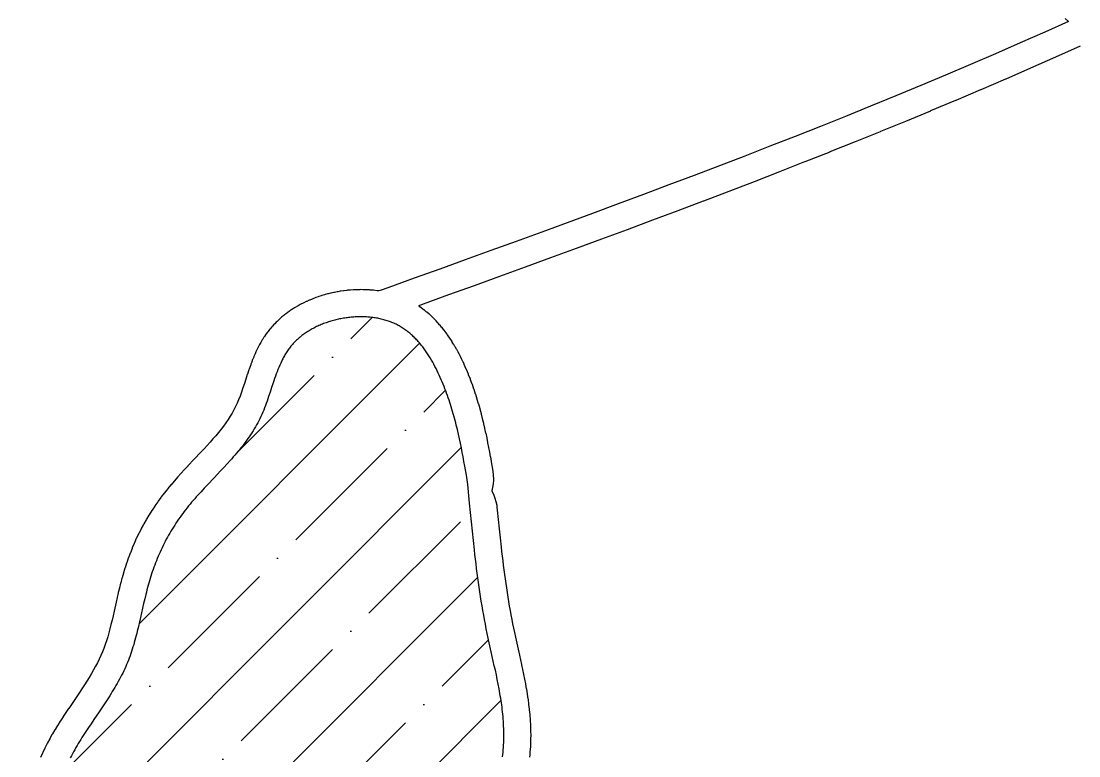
# Model space of a CAD drawing. Header units: metres. Extents: x 711461 to 714408, y 7855790 to 7857874.
# Drawn here: x 711929.9 to 712124.9, y 7856888.5 to 7857023.8 of the extents above; entities that cross this region are included whole.
import ezdxf

# ---------------------------------------------------------------- set-up
doc = ezdxf.new("R2010")
doc.units = ezdxf.units.M
doc.layers.add('011400xxxx003', color=5, linetype='Continuous')
doc.layers.add('011400xxxx006', color=5, linetype='Continuous')
doc.layers.add('Pedreira', color=7, linetype='Continuous', true_color=0xa30000)

msp = doc.modelspace()

# ---------------------------------------------------------------- hatches: boundary and pattern name
at = {"layer": 'Pedreira', "true_color": 0x000000}
h = msp.add_hatch(dxfattribs=at)
h.set_pattern_fill('ANSI35', color=18, scale=3)
h.paths.add_polyline_path([(712016.16, 7856909.31), (712015.98, 7856910.16), (712015.8, 7856911.01), (712015.63, 7856911.85), (712015.46, 7856912.71), (712015.3, 7856913.56), (712015.15, 7856914.41), (712015, 7856915.26), (712014.85, 7856916.11), (712014.71, 7856916.97), (712014.58, 7856917.82), (712014.44, 7856918.68), (712014.32, 7856919.53), (712014.19, 7856920.39), (712014.08, 7856921.25), (712013.96, 7856922.11), (712013.85, 7856922.96), (712013.74, 7856923.82), (712013.64, 7856924.68), (712013.53, 7856925.54), (712013.43, 7856926.4), (712013.24, 7856928.12), (712013.06, 7856929.84), (712012.89, 7856931.56), (712012.72, 7856933.29), (712012.56, 7856935.01), (712012.24, 7856938.46), (712011.95, 7856940.15), (712011.66, 7856941.84), (712011.51, 7856942.68), (712011.35, 7856943.53), (712011.19, 7856944.37), (712011.03, 7856945.21), (712010.86, 7856946.06), (712010.68, 7856946.9), (712010.49, 7856947.74), (712010.3, 7856948.58), (712010.2, 7856949), (712010.09, 7856949.42), (712009.99, 7856949.84), (712009.88, 7856950.26), (712009.77, 7856950.68), (712009.65, 7856951.1), (712009.53, 7856951.51), (712009.41, 7856951.93), (712009.29, 7856952.35), (712009.16, 7856952.77), (712009.03, 7856953.19), (712008.89, 7856953.6), (712008.76, 7856954.02), (712008.61, 7856954.44), (712008.47, 7856954.85), (712008.32, 7856955.27), (712008.16, 7856955.69), (712008.01, 7856956.1), (712007.84, 7856956.52), (712007.68, 7856956.93), (712007.51, 7856957.35), (712007.33, 7856957.76), (712007.15, 7856958.17), (712006.97, 7856958.58), (712006.78, 7856958.99), (712006.58, 7856959.4), (712006.38, 7856959.81), (712006.17, 7856960.21), (712005.96, 7856960.61), (712005.75, 7856961.01), (712005.52, 7856961.4), (712005.29, 7856961.78), (712005.06, 7856962.16), (712004.82, 7856962.54), (712004.57, 7856962.91), (712004.31, 7856963.27), (712004.05, 7856963.63), (712003.92, 7856963.81), (712003.78, 7856963.98), (712003.64, 7856964.15), (712003.51, 7856964.32), (712003.36, 7856964.49), (712003.22, 7856964.66), (712003.08, 7856964.82), (712002.93, 7856964.98), (712002.78, 7856965.14), (712002.63, 7856965.3), (712002.48, 7856965.45), (712002.33, 7856965.61), (712002.17, 7856965.76), (712002.01, 7856965.9), (712001.85, 7856966.05), (712001.69, 7856966.19), (712001.53, 7856966.33), (712001.36, 7856966.47), (712001.19, 7856966.6), (712001.02, 7856966.73), (712000.85, 7856966.86), (712000.67, 7856966.99), (712000.5, 7856967.11), (712000.32, 7856967.23), (712000.14, 7856967.35), (711999.95, 7856967.46), (711999.77, 7856967.57), (711999.58, 7856967.68), (711999.39, 7856967.78), (711999.2, 7856967.88), (711999, 7856967.98), (711998.81, 7856968.08), (711998.61, 7856968.17), (711998.41, 7856968.25), (711998.2, 7856968.34), (711998, 7856968.42), (711997.79, 7856968.49), (711997.58, 7856968.57), (711997.37, 7856968.64), (711997.15, 7856968.7), (711996.94, 7856968.77), (711996.72, 7856968.83), (711996.5, 7856968.88), (711996.28, 7856968.94), (711996.06, 7856968.99), (711995.84, 7856969.04), (711995.62, 7856969.08), (711995.39, 7856969.12), (711995.17, 7856969.16), (711994.94, 7856969.19), (711994.71, 7856969.22), (711994.48, 7856969.25), (711994.25, 7856969.28), (711994.02, 7856969.3), (711993.79, 7856969.32), (711993.55, 7856969.33), (711993.32, 7856969.35), (711993.09, 7856969.36), (711992.85, 7856969.36), (711992.62, 7856969.37), (711992.38, 7856969.37), (711992.14, 7856969.36), (711991.91, 7856969.36), (711991.67, 7856969.35), (711991.43, 7856969.34), (711991.2, 7856969.32), (711990.96, 7856969.3), (711990.72, 7856969.28), (711990.49, 7856969.26), (711990.25, 7856969.23), (711990.01, 7856969.2), (711989.78, 7856969.17), (711989.54, 7856969.13), (711989.31, 7856969.1), (711989.07, 7856969.06), (711988.84, 7856969.01), (711988.6, 7856968.96), (711988.37, 7856968.91), (711988.14, 7856968.86), (711987.91, 7856968.81), (711987.68, 7856968.75), (711987.45, 7856968.69), (711987.22, 7856968.62), (711986.99, 7856968.56), (711986.76, 7856968.49), (711986.54, 7856968.42), (711986.31, 7856968.34), (711986.09, 7856968.26), (711985.87, 7856968.18), (711985.65, 7856968.1), (711985.43, 7856968.01), (711985.21, 7856967.93), (711985, 7856967.84), (711984.78, 7856967.74), (711984.57, 7856967.65), (711984.36, 7856967.55), (711984.15, 7856967.45), (711983.95, 7856967.34), (711983.74, 7856967.23), (711983.54, 7856967.13), (711983.34, 7856967.01), (711983.14, 7856966.9), (711982.95, 7856966.78), (711982.75, 7856966.66), (711982.56, 7856966.54), (711982.38, 7856966.42), (711982.19, 7856966.29), (711982.01, 7856966.16), (711981.83, 7856966.03), (711981.65, 7856965.9), (711981.47, 7856965.76), (711981.3, 7856965.62), (711981.13, 7856965.48), (711980.97, 7856965.33), (711980.8, 7856965.19), (711980.64, 7856965.04), (711980.49, 7856964.89), (711980.33, 7856964.74), (711980.18, 7856964.58), (711980.04, 7856964.42), (711979.89, 7856964.26), (711979.75, 7856964.1), (711979.62, 7856963.93), (711979.48, 7856963.77), (711979.35, 7856963.6), (711979.22, 7856963.43), (711979.1, 7856963.25), (711978.98, 7856963.08), (711978.86, 7856962.9), (711978.75, 7856962.72), (711978.63, 7856962.54), (711978.52, 7856962.36), (711978.42, 7856962.18), (711978.31, 7856961.99), (711978.21, 7856961.8), (711978.11, 7856961.61), (711978.01, 7856961.42), (711977.91, 7856961.23), (711977.73, 7856960.84), (711977.55, 7856960.45), (711977.38, 7856960.05), (711977.21, 7856959.65), (711977.06, 7856959.25), (711976.9, 7856958.84), (711976.75, 7856958.43), (711976.61, 7856958.01), (711976.46, 7856957.59), (711976.32, 7856957.18), (711976.05, 7856956.33), (711975.78, 7856955.49), (711975.5, 7856954.65), (711975.36, 7856954.23), (711975.22, 7856953.82), (711975.07, 7856953.4), (711974.92, 7856952.99), (711974.77, 7856952.58), (711974.61, 7856952.17), (711974.44, 7856951.77), (711974.27, 7856951.37), (711974.09, 7856950.98), (711973.9, 7856950.59), (711973.71, 7856950.2), (711973.51, 7856949.82), (711973.3, 7856949.45), (711973.09, 7856949.08), (711972.87, 7856948.71), (711972.64, 7856948.34), (711972.41, 7856947.98), (711972.18, 7856947.62), (711971.93, 7856947.27), (711971.69, 7856946.92), (711971.44, 7856946.57), (711971.18, 7856946.22), (711970.92, 7856945.88), (711970.66, 7856945.54), (711970.39, 7856945.2), (711970.12, 7856944.87), (711969.84, 7856944.54), (711969.57, 7856944.21), (711969.28, 7856943.88), (711969, 7856943.55), (711968.71, 7856943.22), (711968.42, 7856942.9), (711967.84, 7856942.25), (711967.25, 7856941.61), (711966.65, 7856940.97), (711965.44, 7856939.7), (711964.24, 7856938.43), (711963.64, 7856937.79), (711963.05, 7856937.14), (711962.46, 7856936.49), (711962.17, 7856936.17), (711961.88, 7856935.84), (711961.59, 7856935.51), (711961.31, 7856935.18), (711961.03, 7856934.84), (711960.75, 7856934.5), (711960.48, 7856934.16), (711960.21, 7856933.82), (711959.94, 7856933.48), (711959.68, 7856933.13), (711959.42, 7856932.78), (711959.17, 7856932.43), (711958.92, 7856932.07), (711958.67, 7856931.71), (711958.43, 7856931.35), (711958.19, 7856930.98), (711957.96, 7856930.62), (711957.73, 7856930.25), (711957.51, 7856929.87), (711957.29, 7856929.5), (711957.07, 7856929.12), (711956.86, 7856928.74), (711956.65, 7856928.36), (711956.45, 7856927.98), (711956.25, 7856927.59), (711956.06, 7856927.2), (711955.87, 7856926.81), (711955.68, 7856926.42), (711955.5, 7856926.02), (711955.32, 7856925.63), (711955.15, 7856925.23), (711954.98, 7856924.83), (711954.82, 7856924.42), (711954.66, 7856924.02), (711954.5, 7856923.61), (711954.35, 7856923.21), (711954.2, 7856922.8), (711954.06, 7856922.39), (711953.92, 7856921.98), (711953.79, 7856921.56), (711953.66, 7856921.15), (711953.54, 7856920.73), (711953.42, 7856920.31), (711953.3, 7856919.9), (711953.19, 7856919.48), (711953.08, 7856919.06), (711952.97, 7856918.64), (711952.86, 7856918.21), (711952.66, 7856917.37), (711952.46, 7856916.52), (711952.27, 7856915.67), (711951.89, 7856913.98), (711951.7, 7856913.13), (711951.5, 7856912.29), (711951.3, 7856911.44), (711951.19, 7856911.03), (711951.09, 7856910.61), (711950.98, 7856910.19), (711950.86, 7856909.77), (711950.75, 7856909.36), (711950.63, 7856908.94), (711950.5, 7856908.53), (711950.37, 7856908.12), (711950.24, 7856907.71), (711950.1, 7856907.3), (711949.96, 7856906.9), (711949.81, 7856906.49), (711949.66, 7856906.09), (711949.5, 7856905.69), (711949.33, 7856905.29), (711949.16, 7856904.9), (711948.98, 7856904.5), (711948.8, 7856904.11), (711948.61, 7856903.72), (711948.41, 7856903.33), (711948.21, 7856902.95), (711948.01, 7856902.56), (711947.8, 7856902.18), (711947.59, 7856901.8), (711947.37, 7856901.42), (711947.15, 7856901.04), (711946.92, 7856900.67), (711946.69, 7856900.29), (711946.46, 7856899.92), (711946.23, 7856899.55), (711945.99, 7856899.17), (711945.75, 7856898.8), (711945.26, 7856898.06), (711944.77, 7856897.33), (711944.28, 7856896.59), (711943.28, 7856895.13), (711942.79, 7856894.39), (711942.3, 7856893.66), (711941.81, 7856892.93), (711941.34, 7856892.19), (711941.1, 7856891.82), (711940.87, 7856891.45), (711940.64, 7856891.08), (711940.41, 7856890.71), (711940.19, 7856890.34), (711939.97, 7856889.97), (711939.76, 7856889.59), (711939.55, 7856889.22), (711939.34, 7856888.84), (711939.14, 7856888.47), (711938.95, 7856888.09), (711938.76, 7856887.71), (711938.57, 7856887.32), (711938.4, 7856886.94), (711938.22, 7856886.55), (711938.06, 7856886.17), (711937.9, 7856885.78), (711937.75, 7856885.38), (711937.6, 7856884.99), (711937.46, 7856884.6), (711937.33, 7856884.2), (711937.21, 7856883.8), (711937.1, 7856883.39), (711936.99, 7856882.99), (711936.89, 7856882.58), (711936.8, 7856882.17), (711936.72, 7856881.76), (711936.64, 7856881.35), (711936.57, 7856880.93), (711936.51, 7856880.51), (711936.45, 7856880.09), (711936.4, 7856879.67), (711936.35, 7856879.25), (711936.31, 7856878.82), (711936.27, 7856878.39), (711936.23, 7856877.97), (711936.2, 7856877.54), (711936.17, 7856877.11), (711936.15, 7856876.67), (711936.13, 7856876.24), (711936.09, 7856875.37), (711936.06, 7856874.5), (711936, 7856872.74), (711935.97, 7856871.86), (711935.94, 7856870.98), (711935.89, 7856870.1), (711935.87, 7856869.66), (711935.84, 7856869.22), (711935.81, 7856868.78), (711935.77, 7856868.34), (711935.73, 7856867.9), (711935.69, 7856867.46), (711935.64, 7856867.02), (711935.58, 7856866.58), (711935.52, 7856866.14), (711935.46, 7856865.71), (711935.39, 7856865.27), (711935.32, 7856864.84), (711935.17, 7856863.97), (711935.02, 7856863.1), (711934.86, 7856862.24), (711934.71, 7856861.38), (711934.64, 7856860.95), (711934.57, 7856860.52), (711934.5, 7856860.09), (711934.44, 7856859.66), (711934.39, 7856859.23), (711934.33, 7856858.81), (711934.29, 7856858.38), (711934.25, 7856857.96), (711934.22, 7856857.53), (711934.2, 7856857.11), (711934.18, 7856856.68), (711934.17, 7856856.26), (711934.18, 7856856.05), (711934.18, 7856855.84), (711934.18, 7856855.63), (711934.19, 7856855.42), (711934.2, 7856855.2), (711934.22, 7856854.99), (711934.23, 7856854.78), (711934.25, 7856854.57), (711934.28, 7856854.36), (711934.3, 7856854.15), (711934.36, 7856853.73), (711934.42, 7856853.31), (711934.49, 7856852.89), (711934.58, 7856852.48), (711934.66, 7856852.06), (711934.76, 7856851.64), (711934.86, 7856851.22), (711934.97, 7856850.8), (711935.08, 7856850.38), (711935.19, 7856849.96), (711935.31, 7856849.55), (711935.55, 7856848.71), (711936.05, 7856847.03), (711936.3, 7856846.18), (711936.42, 7856845.76), (711936.54, 7856845.33), (711936.65, 7856844.91), (711936.76, 7856844.48), (711936.86, 7856844.06), (711936.96, 7856843.63), (711937.06, 7856843.2), (711937.14, 7856842.77), (711937.22, 7856842.34), (711937.3, 7856841.91), (711937.37, 7856841.48), (711937.44, 7856841.05), (711937.49, 7856840.61), (711937.55, 7856840.18), (711937.6, 7856839.75), (711937.64, 7856839.31), (711937.68, 7856838.88), (711937.71, 7856838.44), (711937.74, 7856838), (711937.76, 7856837.57), (711937.78, 7856837.13), (711937.79, 7856836.7), (711937.8, 7856836.26), (711937.8, 7856835.82), (711937.8, 7856835.39), (711937.79, 7856834.95), (711937.78, 7856834.51), (711937.76, 7856834.08), (711937.74, 7856833.64), (711937.72, 7856833.21), (711937.69, 7856832.77), (711937.65, 7856832.34), (711937.61, 7856831.91), (711937.57, 7856831.47), (711937.52, 7856831.04), (711937.47, 7856830.61), (711937.42, 7856830.18), (711937.36, 7856829.75), (711937.29, 7856829.32), (711937.22, 7856828.89), (711937.15, 7856828.46), (711937.07, 7856828.04), (711936.99, 7856827.61), (711936.91, 7856827.19), (711936.82, 7856826.77), (711936.73, 7856826.35), (711936.63, 7856825.93), (711936.54, 7856825.51), (711936.43, 7856825.09), (711936.33, 7856824.67), (711936.22, 7856824.26), (711936.11, 7856823.84), (711935.99, 7856823.43), (711935.88, 7856823.01), (711935.76, 7856822.6), (711935.63, 7856822.19), (711935.51, 7856821.78), (711935.38, 7856821.36), (711935.12, 7856820.54), (711934.85, 7856819.72), (711934.57, 7856818.9), (711934.28, 7856818.09), (711933.99, 7856817.27), (711933.7, 7856816.45), (711933.4, 7856815.63), (711933.09, 7856814.8), (711932.78, 7856813.98), (711932.47, 7856813.15), (711932.17, 7856812.32), (711931.86, 7856811.49), (711931.71, 7856811.08), (711931.57, 7856810.66), (711931.43, 7856810.24), (711931.29, 7856809.82), (711931.15, 7856809.4), (711931.02, 7856808.99), (711930.89, 7856808.57), (711930.77, 7856808.15), (711930.66, 7856807.73), (711930.55, 7856807.31), (711930.44, 7856806.89), (711930.35, 7856806.47), (711930.26, 7856806.04), (711930.18, 7856805.62), (711930.11, 7856805.2), (711930.05, 7856804.78), (711930, 7856804.36), (711929.97, 7856804.15), (711929.95, 7856803.94), (711929.94, 7856803.72), (711929.92, 7856803.51), (711929.91, 7856803.3), (711929.9, 7856803.09), (711929.89, 7856802.88), (711929.89, 7856802.67), (711929.89, 7856802.46), (711929.89, 7856802.25), (711929.9, 7856802.04), (711929.9, 7856801.82), (711929.91, 7856801.61), (711929.93, 7856801.4), (711929.94, 7856801.19), (711929.96, 7856800.98), (711929.98, 7856800.77), (711930.01, 7856800.56), (711930.03, 7856800.35), (711930.06, 7856800.14), (711930.09, 7856799.93), (711930.13, 7856799.72), (711930.2, 7856799.29), (711930.29, 7856798.87), (711930.38, 7856798.45), (711930.48, 7856798.04), (711930.6, 7856797.62), (711930.72, 7856797.2), (711930.84, 7856796.78), (711930.98, 7856796.37), (711931.13, 7856795.95), (711931.28, 7856795.54), (711931.44, 7856795.13), (711931.6, 7856794.72), (711931.78, 7856794.31), (711931.96, 7856793.9), (711932.14, 7856793.49), (711932.33, 7856793.09), (711932.53, 7856792.68), (711932.73, 7856792.28), (711932.94, 7856791.88), (711933.16, 7856791.48), (711933.38, 7856791.08), (711933.6, 7856790.69), (711933.83, 7856790.3), (711934.06, 7856789.91), (711934.29, 7856789.52), (711934.53, 7856789.13), (711934.77, 7856788.75), (711935.02, 7856788.37), (711935.27, 7856787.99), (711935.53, 7856787.62), (711935.79, 7856787.25), (711936.06, 7856786.89), (711936.32, 7856786.53), (711936.6, 7856786.18), (711936.88, 7856785.83), (711937.16, 7856785.48), (711937.45, 7856785.15), (711937.74, 7856784.82), (711938.04, 7856784.49), (711938.34, 7856784.18), (711938.65, 7856783.87), (711938.96, 7856783.57), (711939.28, 7856783.27), (711939.44, 7856783.13), (711939.61, 7856782.99), (711939.77, 7856782.85), (711939.94, 7856782.71), (711940.1, 7856782.57), (711940.27, 7856782.44), (711940.44, 7856782.31), (711940.61, 7856782.18), (711940.78, 7856782.06), (711940.96, 7856781.93), (711941.13, 7856781.81), (711941.31, 7856781.7), (711941.49, 7856781.58), (711941.67, 7856781.47), (711941.85, 7856781.36), (711942.03, 7856781.25), (711942.21, 7856781.14), (711942.4, 7856781.04), (711942.59, 7856780.94), (711942.77, 7856780.84), (711942.96, 7856780.75), (711943.16, 7856780.66), (711943.35, 7856780.57), (711943.54, 7856780.49), (711943.74, 7856780.41), (711943.94, 7856780.33), (711944.14, 7856780.25), (711944.34, 7856780.18), (711944.54, 7856780.11), (711944.75, 7856780.04), (711944.95, 7856779.97), (711945.16, 7856779.91), (711945.37, 7856779.85), (711945.58, 7856779.8), (711945.8, 7856779.75), (711946.01, 7856779.7), (711946.23, 7856779.65), (711946.45, 7856779.61), (711946.67, 7856779.56), (711946.89, 7856779.53), (711947.12, 7856779.49), (711947.34, 7856779.46), (711947.57, 7856779.43), (711947.8, 7856779.41), (711948.02, 7856779.39), (711948.25, 7856779.37), (711948.48, 7856779.36), (711948.71, 7856779.36), (711948.93, 7856779.36), (711949.16, 7856779.36), (711949.38, 7856779.37), (711949.6, 7856779.39), (711949.82, 7856779.41), (711950.04, 7856779.44), (711950.26, 7856779.47), (711950.47, 7856779.52), (711950.68, 7856779.56), (711950.89, 7856779.62), (711951.09, 7856779.68), (711951.29, 7856779.75), (711951.48, 7856779.83), (711951.67, 7856779.92), (711951.76, 7856779.97), (711951.85, 7856780.02), (711951.95, 7856780.07), (711952.03, 7856780.12), (711952.12, 7856780.18), (711952.21, 7856780.23), (711952.38, 7856780.35), (711952.54, 7856780.48), (711952.7, 7856780.62), (711952.85, 7856780.76), (711953, 7856780.92), (711953.14, 7856781.07), (711953.28, 7856781.24), (711953.42, 7856781.41), (711953.54, 7856781.58), (711953.67, 7856781.76), (711953.79, 7856781.95), (711953.9, 7856782.14), (711954.01, 7856782.34), (711954.12, 7856782.54), (711954.22, 7856782.74), (711954.32, 7856782.95), (711954.41, 7856783.16), (711954.5, 7856783.37), (711954.59, 7856783.58), (711954.67, 7856783.8), (711954.74, 7856784.02), (711954.82, 7856784.24), (711954.89, 7856784.46), (711954.95, 7856784.68), (711955.01, 7856784.9), (711955.07, 7856785.13), (711955.13, 7856785.35), (711955.18, 7856785.57), (711955.23, 7856785.79), (711955.27, 7856786.02), (711955.31, 7856786.24), (711955.35, 7856786.46), (711955.39, 7856786.68), (711955.42, 7856786.9), (711955.45, 7856787.12), (711955.5, 7856787.57), (711955.55, 7856788.01), (711955.58, 7856788.45), (711955.61, 7856788.89), (711955.63, 7856789.32), (711955.65, 7856789.76), (711955.66, 7856790.2), (711955.67, 7856790.63), (711955.68, 7856791.06), (711955.69, 7856791.92), (711955.69, 7856792.78), (711955.7, 7856793.2), (711955.71, 7856793.63), (711955.72, 7856794.05), (711955.73, 7856794.47), (711955.76, 7856794.89), (711955.79, 7856795.3), (711955.82, 7856795.72), (711955.86, 7856796.13), (711955.92, 7856796.54), (711955.98, 7856796.94), (711956.05, 7856797.35), (711956.13, 7856797.75), (711956.22, 7856798.15), (711956.31, 7856798.55), (711956.42, 7856798.94), (711956.53, 7856799.34), (711956.65, 7856799.73), (711956.78, 7856800.12), (711956.92, 7856800.51), (711957.06, 7856800.89), (711957.21, 7856801.28), (711957.37, 7856801.66), (711957.54, 7856802.04), (711957.71, 7856802.41), (711957.89, 7856802.79), (711958.08, 7856803.16), (711958.27, 7856803.53), (711958.47, 7856803.9), (711958.68, 7856804.27), (711958.89, 7856804.64), (711959.11, 7856805), (711959.33, 7856805.37), (711959.56, 7856805.73), (711959.8, 7856806.09), (711960.04, 7856806.44), (711960.29, 7856806.8), (711960.54, 7856807.15), (711960.8, 7856807.51), (711961.06, 7856807.86), (711961.33, 7856808.2), (711961.6, 7856808.55), (711961.88, 7856808.9), (711962.16, 7856809.24), (711962.45, 7856809.58), (711962.74, 7856809.93), (711963.03, 7856810.26), (711963.33, 7856810.6), (711963.63, 7856810.94), (711963.94, 7856811.27), (711964.25, 7856811.61), (711964.56, 7856811.94), (711964.88, 7856812.27), (711965.2, 7856812.6), (711965.52, 7856812.93), (711965.85, 7856813.25), (711966.18, 7856813.58), (711966.51, 7856813.9), (711966.84, 7856814.23), (711967.18, 7856814.55), (711967.52, 7856814.87), (711968.2, 7856815.51), (711968.89, 7856816.14), (711969.58, 7856816.76), (711970.28, 7856817.39), (711970.99, 7856818.01), (711971.7, 7856818.62), (711972.41, 7856819.23), (711973.12, 7856819.84), (711973.83, 7856820.44), (711974.54, 7856821.04), (711975.25, 7856821.64), (711975.95, 7856822.23), (711976.65, 7856822.82), (711977.34, 7856823.41), (711978.03, 7856824), (711978.71, 7856824.59), (711979.38, 7856825.19), (711980.05, 7856825.78), (711980.38, 7856826.08), (711980.7, 7856826.38), (711981.03, 7856826.68), (711981.35, 7856826.98), (711981.66, 7856827.28), (711981.98, 7856827.58), (711982.29, 7856827.89), (711982.6, 7856828.19), (711982.9, 7856828.5), (711983.2, 7856828.81), (711983.5, 7856829.12), (711983.79, 7856829.44), (711984.08, 7856829.75), (711984.36, 7856830.07), (711984.65, 7856830.39), (711984.92, 7856830.71), (711985.19, 7856831.03), (711985.46, 7856831.36), (711985.73, 7856831.69), (711985.98, 7856832.02), (711986.24, 7856832.36), (711986.49, 7856832.69), (711986.73, 7856833.03), (711986.97, 7856833.38), (711987.2, 7856833.72), (711987.43, 7856834.08), (711987.65, 7856834.43), (711987.87, 7856834.79), (711988.08, 7856835.15), (711988.28, 7856835.51), (711988.48, 7856835.88), (711988.68, 7856836.25), (711988.86, 7856836.63), (711989.04, 7856837.01), (711989.22, 7856837.39), (711989.39, 7856837.78), (711989.56, 7856838.17), (711989.72, 7856838.56), (711989.87, 7856838.96), (711990.03, 7856839.36), (711990.18, 7856839.76), (711990.32, 7856840.16), (711990.46, 7856840.57), (711990.6, 7856840.98), (711990.74, 7856841.39), (711990.87, 7856841.8), (711991.14, 7856842.62), (711991.39, 7856843.46), (711991.65, 7856844.29), (711991.9, 7856845.13), (711992.15, 7856845.97), (711992.41, 7856846.81), (711992.67, 7856847.65), (711992.94, 7856848.48), (711993.08, 7856848.9), (711993.22, 7856849.31), (711993.37, 7856849.73), (711993.51, 7856850.14), (711993.66, 7856850.55), (711993.82, 7856850.95), (711993.98, 7856851.36), (711994.14, 7856851.76), (711994.31, 7856852.16), (711994.48, 7856852.56), (711994.66, 7856852.96), (711994.85, 7856853.35), (711995.04, 7856853.74), (711995.23, 7856854.13), (711995.43, 7856854.52), (711995.64, 7856854.9), (711995.85, 7856855.28), (711996.06, 7856855.65), (711996.28, 7856856.03), (711996.51, 7856856.4), (711996.73, 7856856.77), (711996.97, 7856857.13), (711997.21, 7856857.5), (711997.45, 7856857.86), (711997.69, 7856858.21), (711997.94, 7856858.57), (711998.2, 7856858.92), (711998.46, 7856859.27), (711998.72, 7856859.62), (711998.99, 7856859.96), (711999.26, 7856860.3), (711999.53, 7856860.64), (711999.81, 7856860.98), (712000.09, 7856861.31), (712000.37, 7856861.65), (712000.66, 7856861.97), (712000.95, 7856862.3), (712001.24, 7856862.62), (712001.54, 7856862.95), (712001.84, 7856863.26), (712002.14, 7856863.58), (712002.45, 7856863.89), (712002.75, 7856864.2), (712003.06, 7856864.51), (712003.38, 7856864.82), (712003.69, 7856865.12), (712004.01, 7856865.42), (712004.33, 7856865.72), (712004.65, 7856866.02), (712004.97, 7856866.31), (712005.62, 7856866.9), (712006.28, 7856867.48), (712006.93, 7856868.05), (712007.59, 7856868.62), (712008.24, 7856869.2), (712008.89, 7856869.78), (712009.21, 7856870.07), (712009.52, 7856870.37), (712009.84, 7856870.66), (712010.15, 7856870.96), (712010.46, 7856871.26), (712010.77, 7856871.56), (712011.07, 7856871.87), (712011.37, 7856872.18), (712011.66, 7856872.49), (712011.95, 7856872.81), (712012.23, 7856873.13), (712012.51, 7856873.46), (712012.79, 7856873.79), (712013.05, 7856874.13), (712013.32, 7856874.47), (712013.57, 7856874.81), (712013.82, 7856875.17), (712014.06, 7856875.52), (712014.3, 7856875.88), (712014.53, 7856876.25), (712014.76, 7856876.62), (712014.98, 7856877), (712015.19, 7856877.38), (712015.4, 7856877.76), (712015.6, 7856878.15), (712015.79, 7856878.54), (712015.98, 7856878.93), (712016.17, 7856879.33), (712016.34, 7856879.74), (712016.51, 7856880.14), (712016.68, 7856880.55), (712016.84, 7856880.96), (712016.99, 7856881.37), (712017.14, 7856881.79), (712017.28, 7856882.21), (712017.41, 7856882.63), (712017.54, 7856883.06), (712017.66, 7856883.48), (712017.78, 7856883.91), (712017.89, 7856884.34), (712018, 7856884.77), (712018.1, 7856885.21), (712018.19, 7856885.64), (712018.27, 7856886.08), (712018.36, 7856886.51), (712018.43, 7856886.95), (712018.5, 7856887.39), (712018.56, 7856887.83), (712018.62, 7856888.27), (712018.67, 7856888.71), (712018.72, 7856889.15), (712018.76, 7856889.59), (712018.79, 7856890.03), (712018.82, 7856890.46), (712018.84, 7856890.9), (712018.86, 7856891.34), (712018.87, 7856891.78), (712018.87, 7856892.22), (712018.87, 7856892.65), (712018.86, 7856893.09), (712018.85, 7856893.52), (712018.83, 7856893.96), (712018.81, 7856894.39), (712018.78, 7856894.82), (712018.75, 7856895.26), (712018.71, 7856895.69), (712018.67, 7856896.12), (712018.63, 7856896.55), (712018.58, 7856896.98), (712018.53, 7856897.41), (712018.47, 7856897.84), (712018.41, 7856898.26), (712018.35, 7856898.69), (712018.28, 7856899.12), (712018.21, 7856899.55), (712018.14, 7856899.97), (712018.06, 7856900.4), (712017.99, 7856900.83), (712017.83, 7856901.68), (712017.66, 7856902.53), (712017.48, 7856903.38), (712017.3, 7856904.22), (712017.11, 7856905.07), (712016.92, 7856905.92), (712016.54, 7856907.61)])

# ---------------------------------------------------------------- linework, layer by layer
at = {"layer": '011400xxxx003'}
msp.add_lwpolyline([(712122.31, 7857024.31), (712122.93, 7857023.79), (712118.6, 7857021.84), (712114.04, 7857019.82), (712109.47, 7857017.83), (712104.89, 7857015.86), (712100.3, 7857013.9), (712095.7, 7857011.97), (712091.09, 7857010.06), (712086.47, 7857008.17), (712081.84, 7857006.3), (712077.21, 7857004.45), (712072.57, 7857002.61), (712067.92, 7857000.79), (712063.27, 7856998.99), (712058.61, 7856997.19), (712053.94, 7856995.42), (712049.27, 7856993.65), (712044.59, 7856991.89), (712039.91, 7856990.15), (712035.23, 7856988.42), (712030.54, 7856986.69), (712025.85, 7856984.97), (712021.15, 7856983.26), (712016.45, 7856981.56), (712011.75, 7856979.86), (712007.05, 7856978.16), (712002.35, 7856976.47), (711997.64, 7856974.78), (711996.07, 7856974.22), (711995.79, 7856974.16), (711995.5, 7856974.16), (711994.85, 7856974.24), (711994.66, 7856974.26), (711994.22, 7856974.3), (711994.09, 7856974.31), (711993.62, 7856974.34), (711993.49, 7856974.34), (711993.02, 7856974.36), (711992.89, 7856974.36), (711992.42, 7856974.37), (711992.29, 7856974.36), (711991.82, 7856974.36), (711991.69, 7856974.35), (711991.22, 7856974.33), (711991.09, 7856974.32), (711990.62, 7856974.29), (711990.49, 7856974.28), (711990.02, 7856974.24), (711989.9, 7856974.22), (711989.42, 7856974.17), (711989.3, 7856974.15), (711988.83, 7856974.08), (711988.71, 7856974.06), (711988.24, 7856973.99), (711988.12, 7856973.96), (711987.65, 7856973.87), (711987.53, 7856973.85), (711987.06, 7856973.74), (711986.94, 7856973.72), (711986.48, 7856973.6), (711986.36, 7856973.57), (711985.9, 7856973.45), (711985.78, 7856973.41), (711985.33, 7856973.28), (711985.21, 7856973.24), (711984.76, 7856973.09), (711984.64, 7856973.05), (711984.2, 7856972.89), (711984.08, 7856972.85), (711983.64, 7856972.68), (711983.52, 7856972.63), (711983.08, 7856972.45), (711982.96, 7856972.4), (711982.54, 7856972.21), (711982.41, 7856972.16), (711982, 7856971.96), (711981.87, 7856971.89), (711981.46, 7856971.68), (711981.34, 7856971.62), (711980.93, 7856971.4), (711980.81, 7856971.32), (711980.42, 7856971.09), (711980.29, 7856971.02), (711979.91, 7856970.78), (711979.78, 7856970.69), (711979.4, 7856970.44), (711979.28, 7856970.35), (711978.91, 7856970.09), (711978.78, 7856970), (711978.43, 7856969.72), (711978.3, 7856969.62), (711977.96, 7856969.34), (711977.83, 7856969.23), (711977.5, 7856968.94), (711977.37, 7856968.82), (711977.05, 7856968.52), (711976.92, 7856968.4), (711976.62, 7856968.09), (711976.49, 7856967.95), (711976.2, 7856967.63), (711976.07, 7856967.49), (711975.8, 7856967.16), (711975.68, 7856967.02), (711975.42, 7856966.68), (711975.31, 7856966.54), (711975.06, 7856966.2), (711974.96, 7856966.06), (711974.73, 7856965.71), (711974.64, 7856965.58), (711974.41, 7856965.22), (711974.33, 7856965.09), (711974.12, 7856964.73), (711974.05, 7856964.61), (711973.84, 7856964.23), (711973.78, 7856964.12), (711973.58, 7856963.75), (711973.52, 7856963.62), (711973.23, 7856963.02), (711973.17, 7856962.89), (711973, 7856962.51), (711972.96, 7856962.43), (711972.79, 7856962.03), (711972.75, 7856961.95), (711972.59, 7856961.55), (711972.56, 7856961.48), (711972.4, 7856961.07), (711972.38, 7856961.01), (711972.23, 7856960.61), (711972.2, 7856960.53), (711971.9, 7856959.69), (711971.87, 7856959.61), (711971.59, 7856958.77), (711971.57, 7856958.72), (711971.3, 7856957.89), (711971.29, 7856957.87), (711971.03, 7856957.05), (711970.76, 7856956.25), (711970.5, 7856955.48), (711970.24, 7856954.76), (711969.98, 7856954.08), (711969.71, 7856953.44), (711969.43, 7856952.83), (711969.12, 7856952.22), (711968.78, 7856951.62), (711968.42, 7856951.03), (711968.04, 7856950.43), (711967.63, 7856949.84), (711967.2, 7856949.24), (711966.74, 7856948.65), (711966.26, 7856948.05), (711965.76, 7856947.45), (711965.24, 7856946.85), (711964.71, 7856946.25), (711964.16, 7856945.65), (711963.6, 7856945.03), (711963.02, 7856944.41), (711961.81, 7856943.14), (711960.61, 7856941.87), (711960.59, 7856941.84), (711959.99, 7856941.2), (711959.96, 7856941.18), (711959.37, 7856940.53), (711959.34, 7856940.5), (711958.75, 7856939.85), (711958.72, 7856939.81), (711958.13, 7856939.15), (711958.09, 7856939.1), (711957.52, 7856938.43), (711957.46, 7856938.37), (711956.91, 7856937.7), (711956.85, 7856937.62), (711956.3, 7856936.94), (711956.24, 7856936.86), (711955.71, 7856936.17), (711955.64, 7856936.07), (711955.12, 7856935.37), (711955.06, 7856935.27), (711954.56, 7856934.56), (711954.5, 7856934.46), (711954.02, 7856933.73), (711953.96, 7856933.64), (711953.49, 7856932.9), (711953.43, 7856932.8), (711952.99, 7856932.06), (711952.93, 7856931.96), (711952.51, 7856931.2), (711952.45, 7856931.1), (711952.04, 7856930.34), (711951.99, 7856930.24), (711951.6, 7856929.46), (711951.55, 7856929.36), (711951.17, 7856928.58), (711951.12, 7856928.48), (711950.77, 7856927.69), (711950.72, 7856927.59), (711950.38, 7856926.79), (711950.34, 7856926.69), (711950.02, 7856925.88), (711949.98, 7856925.78), (711949.67, 7856924.97), (711949.63, 7856924.87), (711949.35, 7856924.05), (711949.31, 7856923.95), (711949.04, 7856923.12), (711949.01, 7856923.02), (711948.76, 7856922.19), (711948.73, 7856922.1), (711948.49, 7856921.26), (711948.47, 7856921.18), (711948.25, 7856920.34), (711948.23, 7856920.28), (711948.01, 7856919.43), (711948, 7856919.38), (711947.8, 7856918.54), (711947.79, 7856918.5), (711947.59, 7856917.65), (711947.59, 7856917.63), (711947.4, 7856916.78), (711947.39, 7856916.77), (711947.02, 7856915.09), (711946.83, 7856914.27), (711946.64, 7856913.46), (711946.45, 7856912.66), (711946.25, 7856911.88), (711946.05, 7856911.12), (711945.84, 7856910.38), (711945.62, 7856909.66), (711945.38, 7856908.96), (711945.14, 7856908.27), (711944.88, 7856907.61), (711944.6, 7856906.95), (711944.3, 7856906.29), (711943.97, 7856905.63), (711943.62, 7856904.96), (711943.25, 7856904.29), (711942.85, 7856903.61), (711942.44, 7856902.92), (711942.01, 7856902.23), (711941.56, 7856901.54), (711941.1, 7856900.84), (711940.63, 7856900.12), (711940.14, 7856899.4), (711939.15, 7856897.93), (711939.14, 7856897.93), (711938.65, 7856897.2), (711938.64, 7856897.18), (711938.14, 7856896.45), (711938.13, 7856896.42), (711937.64, 7856895.69), (711937.62, 7856895.65), (711937.14, 7856894.92), (711937.11, 7856894.87), (711936.64, 7856894.13), (711936.61, 7856894.07), (711936.15, 7856893.33), (711936.11, 7856893.26), (711935.67, 7856892.51), (711935.62, 7856892.43), (711935.2, 7856891.68), (711935.15, 7856891.59), (711934.74, 7856890.83), (711934.69, 7856890.73), (711934.3, 7856889.97), (711934.24, 7856889.85), (711933.88, 7856889.08), (711933.82, 7856888.94), (711933.47, 7856888.15)], dxfattribs=at)
at = {"layer": '011400xxxx006'}
msp.add_lwpolyline([(712023.64, 7856888.19), (712023.69, 7856888.63), (712023.7, 7856888.7), (712023.74, 7856889.14), (712023.74, 7856889.2), (712023.78, 7856889.64), (712023.78, 7856889.71), (712023.81, 7856890.15), (712023.81, 7856890.22), (712023.83, 7856890.66), (712023.84, 7856890.72), (712023.85, 7856891.16), (712023.85, 7856891.23), (712023.86, 7856891.66), (712023.86, 7856891.73), (712023.87, 7856892.16), (712023.87, 7856892.25), (712023.86, 7856893.02), (712023.86, 7856893.14), (712023.83, 7856894.01), (712023.83, 7856894.13), (712023.78, 7856895), (712023.77, 7856895.11), (712023.71, 7856895.98), (712023.7, 7856896.08), (712023.61, 7856896.95), (712023.6, 7856897.04), (712023.5, 7856897.91), (712023.49, 7856897.99), (712023.38, 7856898.86), (712023.36, 7856898.94), (712023.24, 7856899.8), (712023.22, 7856899.87), (712023.08, 7856900.73), (712023.07, 7856900.79), (712022.92, 7856901.66), (712022.91, 7856901.71), (712022.75, 7856902.56), (712022.74, 7856902.61), (712022.57, 7856903.47), (712022.56, 7856903.51), (712022.38, 7856904.36), (712022.37, 7856904.39), (712022.19, 7856905.25), (712022.19, 7856905.27), (712022, 7856906.13), (712021.99, 7856906.14), (712021.8, 7856907), (712021.8, 7856907.01), (712021.42, 7856908.69), (712021.06, 7856910.34), (712020.88, 7856911.16), (712020.71, 7856911.97), (712020.54, 7856912.79), (712020.38, 7856913.6), (712020.23, 7856914.43), (712020.08, 7856915.25), (712019.93, 7856916.07), (712019.79, 7856916.9), (712019.65, 7856917.73), (712019.52, 7856918.56), (712019.39, 7856919.39), (712019.27, 7856920.22), (712019.15, 7856921.06), (712019.03, 7856921.89), (712018.92, 7856922.73), (712018.81, 7856923.57), (712018.71, 7856924.41), (712018.6, 7856925.25), (712018.5, 7856926.1), (712018.41, 7856926.93), (712018.22, 7856928.62), (712018.04, 7856930.32), (712017.87, 7856932.03), (712017.7, 7856933.75), (712017.65, 7856934.26), (712017.62, 7856934.53), (712017.61, 7856934.59), (712017.45, 7856935.28), (712017.27, 7856935.87), (712016.99, 7856936.6), (712016.79, 7856937.02), (712016.71, 7856937.25), (712016.71, 7856937.4), (712016.75, 7856937.61), (712016.82, 7856937.9), (712016.94, 7856938.59), (712017, 7856939.17), (712016.97, 7856940.39), (712016.91, 7856940.82), (712016.89, 7856940.93), (712016.59, 7856942.66), (712016.59, 7856942.69), (712016.44, 7856943.54), (712016.43, 7856943.56), (712016.28, 7856944.4), (712016.27, 7856944.43), (712016.11, 7856945.27), (712016.11, 7856945.3), (712015.94, 7856946.14), (712015.94, 7856946.17), (712015.77, 7856947.01), (712015.76, 7856947.05), (712015.58, 7856947.89), (712015.57, 7856947.94), (712015.39, 7856948.77), (712015.37, 7856948.82), (712015.18, 7856949.65), (712015.17, 7856949.71), (712014.96, 7856950.55), (712014.95, 7856950.61), (712014.74, 7856951.44), (712014.72, 7856951.5), (712014.49, 7856952.34), (712014.48, 7856952.4), (712014.24, 7856953.24), (712014.22, 7856953.31), (712013.97, 7856954.14), (712013.95, 7856954.21), (712013.68, 7856955.04), (712013.66, 7856955.12), (712013.38, 7856955.95), (712013.35, 7856956.03), (712013.06, 7856956.86), (712013.03, 7856956.94), (712012.72, 7856957.77), (712012.69, 7856957.86), (712012.36, 7856958.68), (712012.33, 7856958.77), (712011.97, 7856959.63), (712011.94, 7856959.7), (712011.76, 7856960.12), (712011.73, 7856960.17), (712011.55, 7856960.58), (712011.53, 7856960.63), (712011.34, 7856961.04), (712011.31, 7856961.1), (712011.12, 7856961.5), (712011.09, 7856961.56), (712010.89, 7856961.96), (712010.86, 7856962.02), (712010.66, 7856962.42), (712010.63, 7856962.49), (712010.42, 7856962.88), (712010.38, 7856962.95), (712010.17, 7856963.34), (712010.13, 7856963.41), (712009.91, 7856963.8), (712009.86, 7856963.87), (712009.64, 7856964.26), (712009.59, 7856964.33), (712009.36, 7856964.71), (712009.31, 7856964.79), (712009.07, 7856965.16), (712009.02, 7856965.25), (712008.77, 7856965.61), (712008.72, 7856965.7), (712008.47, 7856966.06), (712008.41, 7856966.14), (712008.16, 7856966.49), (712008.09, 7856966.58), (712007.82, 7856966.94), (712007.75, 7856967.03), (712007.47, 7856967.37), (712007.4, 7856967.46), (712007.12, 7856967.79), (712007.03, 7856967.89), (712006.75, 7856968.21), (712006.66, 7856968.31), (712006.37, 7856968.63), (712006.27, 7856968.73), (712005.97, 7856969.03), (712005.87, 7856969.13), (712005.56, 7856969.43), (712005.45, 7856969.53), (712005.13, 7856969.82), (712005.02, 7856969.92), (712004.69, 7856970.2), (712004.57, 7856970.3), (712004.24, 7856970.56), (712004.18, 7856970.61), (712003.39, 7856971.22), (712003.21, 7856971.42), (712003.26, 7856971.46), (712003.39, 7856971.53), (712003.56, 7856971.59), (712004.03, 7856971.76), (712008.74, 7856973.46), (712013.44, 7856975.15), (712018.15, 7856976.85), (712018.15, 7856976.86), (712022.85, 7856978.56), (712022.85, 7856978.56), (712027.55, 7856980.27), (712027.55, 7856980.27), (712032.24, 7856981.99), (712032.25, 7856981.99), (712036.94, 7856983.72), (712036.95, 7856983.72), (712041.63, 7856985.46), (712041.64, 7856985.46), (712046.32, 7856987.2), (712046.33, 7856987.21), (712051.01, 7856988.96), (712051.02, 7856988.97), (712055.69, 7856990.73), (712055.7, 7856990.74), (712060.37, 7856992.51), (712060.38, 7856992.52), (712065.04, 7856994.31), (712065.05, 7856994.32), (712069.71, 7856996.12), (712069.72, 7856996.13), (712074.37, 7856997.95), (712074.38, 7856997.95), (712079.02, 7856999.79), (712079.04, 7856999.8), (712083.67, 7857001.65), (712083.69, 7857001.66), (712088.32, 7857003.53), (712088.34, 7857003.54), (712092.95, 7857005.43), (712092.97, 7857005.43), (712097.58, 7857007.34), (712097.6, 7857007.35), (712102.2, 7857009.28), (712102.22, 7857009.29), (712106.81, 7857011.24), (712106.83, 7857011.25), (712111.41, 7857013.22), (712111.44, 7857013.23), (712116.01, 7857015.23), (712116.03, 7857015.24), (712120.59, 7857017.26), (712120.61, 7857017.27), (712125.16, 7857019.31)], dxfattribs=at)
at = {"layer": 'Pedreira', "color": 1}
msp.add_lwpolyline([(712018.62, 7856888.27), (712018.67, 7856888.71), (712018.72, 7856889.15), (712018.76, 7856889.59), (712018.79, 7856890.03), (712018.82, 7856890.46), (712018.84, 7856890.9), (712018.86, 7856891.34), (712018.87, 7856891.78), (712018.87, 7856892.22), (712018.87, 7856892.65), (712018.86, 7856893.09), (712018.85, 7856893.52), (712018.83, 7856893.96), (712018.81, 7856894.39), (712018.78, 7856894.82), (712018.75, 7856895.26), (712018.71, 7856895.69), (712018.67, 7856896.12), (712018.63, 7856896.55), (712018.58, 7856896.98), (712018.53, 7856897.41), (712018.47, 7856897.84), (712018.41, 7856898.26), (712018.35, 7856898.69), (712018.28, 7856899.12), (712018.21, 7856899.55), (712018.14, 7856899.97), (712018.06, 7856900.4), (712017.99, 7856900.83), (712017.83, 7856901.68), (712017.66, 7856902.53), (712017.48, 7856903.38), (712017.3, 7856904.22), (712017.11, 7856905.07), (712016.92, 7856905.92), (712016.54, 7856907.61), (712016.16, 7856909.31), (712015.98, 7856910.16), (712015.8, 7856911.01), (712015.63, 7856911.85), (712015.46, 7856912.71), (712015.3, 7856913.56), (712015.15, 7856914.41), (712015, 7856915.26), (712014.85, 7856916.11), (712014.71, 7856916.97), (712014.58, 7856917.82), (712014.44, 7856918.68), (712014.32, 7856919.53), (712014.19, 7856920.39), (712014.08, 7856921.25), (712013.96, 7856922.11), (712013.85, 7856922.96), (712013.74, 7856923.82), (712013.64, 7856924.68), (712013.53, 7856925.54), (712013.43, 7856926.4), (712013.24, 7856928.12), (712013.06, 7856929.84), (712012.89, 7856931.56), (712012.72, 7856933.29), (712012.56, 7856935.01), (712012.24, 7856938.46), (712012.24, 7856938.46), (712011.95, 7856940.15), (712011.66, 7856941.84), (712011.51, 7856942.68), (712011.35, 7856943.53), (712011.19, 7856944.37), (712011.03, 7856945.21), (712010.86, 7856946.06), (712010.68, 7856946.9), (712010.49, 7856947.74), (712010.3, 7856948.58), (712010.2, 7856949), (712010.09, 7856949.42), (712009.99, 7856949.84), (712009.88, 7856950.26), (712009.77, 7856950.68), (712009.65, 7856951.1), (712009.53, 7856951.51), (712009.41, 7856951.93), (712009.29, 7856952.35), (712009.16, 7856952.77), (712009.03, 7856953.19), (712008.89, 7856953.6), (712008.76, 7856954.02), (712008.61, 7856954.44), (712008.47, 7856954.85), (712008.32, 7856955.27), (712008.16, 7856955.69), (712008.01, 7856956.1), (712007.84, 7856956.52), (712007.68, 7856956.93), (712007.51, 7856957.35), (712007.33, 7856957.76), (712007.15, 7856958.17), (712006.97, 7856958.58), (712006.78, 7856958.99), (712006.58, 7856959.4), (712006.38, 7856959.81), (712006.17, 7856960.21), (712005.96, 7856960.61), (712005.75, 7856961.01), (712005.52, 7856961.4), (712005.29, 7856961.78), (712005.06, 7856962.16), (712004.82, 7856962.54), (712004.57, 7856962.91), (712004.31, 7856963.27), (712004.05, 7856963.63), (712003.92, 7856963.81), (712003.78, 7856963.98), (712003.64, 7856964.15), (712003.51, 7856964.32), (712003.36, 7856964.49), (712003.22, 7856964.66), (712003.08, 7856964.82), (712002.93, 7856964.98), (712002.78, 7856965.14), (712002.63, 7856965.3), (712002.48, 7856965.45), (712002.33, 7856965.61), (712002.17, 7856965.76), (712002.01, 7856965.9), (712001.85, 7856966.05), (712001.69, 7856966.19), (712001.53, 7856966.33), (712001.36, 7856966.47), (712001.19, 7856966.6), (712001.02, 7856966.73), (712000.85, 7856966.86), (712000.67, 7856966.99), (712000.5, 7856967.11), (712000.32, 7856967.23), (712000.14, 7856967.35), (711999.95, 7856967.46), (711999.77, 7856967.57), (711999.58, 7856967.68), (711999.39, 7856967.78), (711999.2, 7856967.88), (711999, 7856967.98), (711998.81, 7856968.08), (711998.61, 7856968.17), (711998.41, 7856968.25), (711998.2, 7856968.34), (711998, 7856968.42), (711997.79, 7856968.49), (711997.58, 7856968.57), (711997.37, 7856968.64), (711997.15, 7856968.7), (711996.94, 7856968.77), (711996.72, 7856968.83), (711996.5, 7856968.88), (711996.28, 7856968.94), (711996.06, 7856968.99), (711995.84, 7856969.04), (711995.62, 7856969.08), (711995.39, 7856969.12), (711995.17, 7856969.16), (711994.94, 7856969.19), (711994.71, 7856969.22), (711994.48, 7856969.25), (711994.25, 7856969.28), (711994.02, 7856969.3), (711993.79, 7856969.32), (711993.55, 7856969.33), (711993.32, 7856969.35), (711993.09, 7856969.36), (711992.85, 7856969.36), (711992.62, 7856969.37), (711992.38, 7856969.37), (711992.14, 7856969.36), (711991.91, 7856969.36), (711991.67, 7856969.35), (711991.43, 7856969.34), (711991.2, 7856969.32), (711990.96, 7856969.3), (711990.72, 7856969.28), (711990.49, 7856969.26), (711990.25, 7856969.23), (711990.01, 7856969.2), (711989.78, 7856969.17), (711989.54, 7856969.13), (711989.31, 7856969.1), (711989.07, 7856969.06), (711988.84, 7856969.01), (711988.6, 7856968.96), (711988.37, 7856968.91), (711988.14, 7856968.86), (711987.91, 7856968.81), (711987.68, 7856968.75), (711987.45, 7856968.69), (711987.22, 7856968.62), (711986.99, 7856968.56), (711986.76, 7856968.49), (711986.54, 7856968.42), (711986.31, 7856968.34), (711986.09, 7856968.26), (711985.87, 7856968.18), (711985.65, 7856968.1), (711985.43, 7856968.01), (711985.21, 7856967.93), (711985, 7856967.84), (711984.78, 7856967.74), (711984.57, 7856967.65), (711984.36, 7856967.55), (711984.15, 7856967.45), (711983.95, 7856967.34), (711983.74, 7856967.23), (711983.54, 7856967.13), (711983.34, 7856967.01), (711983.14, 7856966.9), (711982.95, 7856966.78), (711982.75, 7856966.66), (711982.56, 7856966.54), (711982.38, 7856966.42), (711982.19, 7856966.29), (711982.01, 7856966.16), (711981.83, 7856966.03), (711981.65, 7856965.9), (711981.47, 7856965.76), (711981.3, 7856965.62), (711981.13, 7856965.48), (711980.97, 7856965.33), (711980.8, 7856965.19), (711980.64, 7856965.04), (711980.49, 7856964.89), (711980.33, 7856964.74), (711980.18, 7856964.58), (711980.04, 7856964.42), (711979.89, 7856964.26), (711979.75, 7856964.1), (711979.62, 7856963.93), (711979.48, 7856963.77), (711979.35, 7856963.6), (711979.22, 7856963.43), (711979.1, 7856963.25), (711978.98, 7856963.08), (711978.86, 7856962.9), (711978.75, 7856962.72), (711978.63, 7856962.54), (711978.52, 7856962.36), (711978.42, 7856962.18), (711978.31, 7856961.99), (711978.21, 7856961.8), (711978.11, 7856961.61), (711978.01, 7856961.42), (711977.91, 7856961.23), (711977.73, 7856960.84), (711977.55, 7856960.45), (711977.38, 7856960.05), (711977.21, 7856959.65), (711977.06, 7856959.25), (711976.9, 7856958.84), (711976.75, 7856958.43), (711976.61, 7856958.01), (711976.46, 7856957.59), (711976.32, 7856957.18), (711976.05, 7856956.33), (711975.78, 7856955.49), (711975.5, 7856954.65), (711975.36, 7856954.23), (711975.22, 7856953.82), (711975.07, 7856953.4), (711974.92, 7856952.99), (711974.77, 7856952.58), (711974.61, 7856952.17), (711974.44, 7856951.77), (711974.27, 7856951.37), (711974.09, 7856950.98), (711973.9, 7856950.59), (711973.71, 7856950.2), (711973.51, 7856949.82), (711973.3, 7856949.45), (711973.09, 7856949.08), (711972.87, 7856948.71), (711972.64, 7856948.34), (711972.41, 7856947.98), (711972.18, 7856947.62), (711971.93, 7856947.27), (711971.69, 7856946.92), (711971.44, 7856946.57), (711971.18, 7856946.22), (711970.92, 7856945.88), (711970.66, 7856945.54), (711970.39, 7856945.2), (711970.12, 7856944.87), (711969.84, 7856944.54), (711969.57, 7856944.21), (711969.28, 7856943.88), (711969, 7856943.55), (711968.71, 7856943.22), (711968.42, 7856942.9), (711967.84, 7856942.25), (711967.25, 7856941.61), (711966.65, 7856940.97), (711965.44, 7856939.7), (711964.24, 7856938.43), (711963.64, 7856937.79), (711963.05, 7856937.14), (711962.46, 7856936.49), (711962.17, 7856936.17), (711961.88, 7856935.84), (711961.59, 7856935.51), (711961.31, 7856935.18), (711961.03, 7856934.84), (711960.75, 7856934.5), (711960.48, 7856934.16), (711960.21, 7856933.82), (711959.94, 7856933.48), (711959.68, 7856933.13), (711959.42, 7856932.78), (711959.17, 7856932.43), (711958.92, 7856932.07), (711958.67, 7856931.71), (711958.43, 7856931.35), (711958.19, 7856930.98), (711957.96, 7856930.62), (711957.73, 7856930.25), (711957.51, 7856929.87), (711957.29, 7856929.5), (711957.07, 7856929.12), (711956.86, 7856928.74), (711956.65, 7856928.36), (711956.45, 7856927.98), (711956.25, 7856927.59), (711956.06, 7856927.2), (711955.87, 7856926.81), (711955.68, 7856926.42), (711955.5, 7856926.02), (711955.32, 7856925.63), (711955.15, 7856925.23), (711954.98, 7856924.83), (711954.82, 7856924.42), (711954.66, 7856924.02), (711954.5, 7856923.61), (711954.35, 7856923.21), (711954.2, 7856922.8), (711954.06, 7856922.39), (711953.92, 7856921.98), (711953.79, 7856921.56), (711953.66, 7856921.15), (711953.54, 7856920.73), (711953.42, 7856920.31), (711953.3, 7856919.9), (711953.19, 7856919.48), (711953.08, 7856919.06), (711952.97, 7856918.64), (711952.86, 7856918.21), (711952.66, 7856917.37), (711952.46, 7856916.52), (711952.27, 7856915.67), (711951.89, 7856913.98), (711951.7, 7856913.13), (711951.5, 7856912.29), (711951.3, 7856911.44), (711951.19, 7856911.03), (711951.09, 7856910.61), (711950.98, 7856910.19), (711950.86, 7856909.77), (711950.75, 7856909.36), (711950.63, 7856908.94), (711950.5, 7856908.53), (711950.37, 7856908.12), (711950.24, 7856907.71), (711950.1, 7856907.3), (711949.96, 7856906.9), (711949.81, 7856906.49), (711949.66, 7856906.09), (711949.5, 7856905.69), (711949.33, 7856905.29), (711949.16, 7856904.9), (711948.98, 7856904.5), (711948.8, 7856904.11), (711948.61, 7856903.72), (711948.41, 7856903.33), (711948.21, 7856902.95), (711948.01, 7856902.56), (711947.8, 7856902.18), (711947.59, 7856901.8), (711947.37, 7856901.42), (711947.15, 7856901.04), (711946.92, 7856900.67), (711946.69, 7856900.29), (711946.46, 7856899.92), (711946.23, 7856899.55), (711945.99, 7856899.17), (711945.75, 7856898.8), (711945.26, 7856898.06), (711944.77, 7856897.33), (711944.28, 7856896.59), (711943.28, 7856895.13), (711942.79, 7856894.39), (711942.3, 7856893.66), (711941.81, 7856892.93), (711941.34, 7856892.19), (711941.1, 7856891.82), (711940.87, 7856891.45), (711940.64, 7856891.08), (711940.41, 7856890.71), (711940.19, 7856890.34), (711939.97, 7856889.97), (711939.76, 7856889.59), (711939.55, 7856889.22), (711939.34, 7856888.84), (711939.14, 7856888.47), (711938.95, 7856888.09)], dxfattribs=at)

doc.saveas('drawing.dxf')
